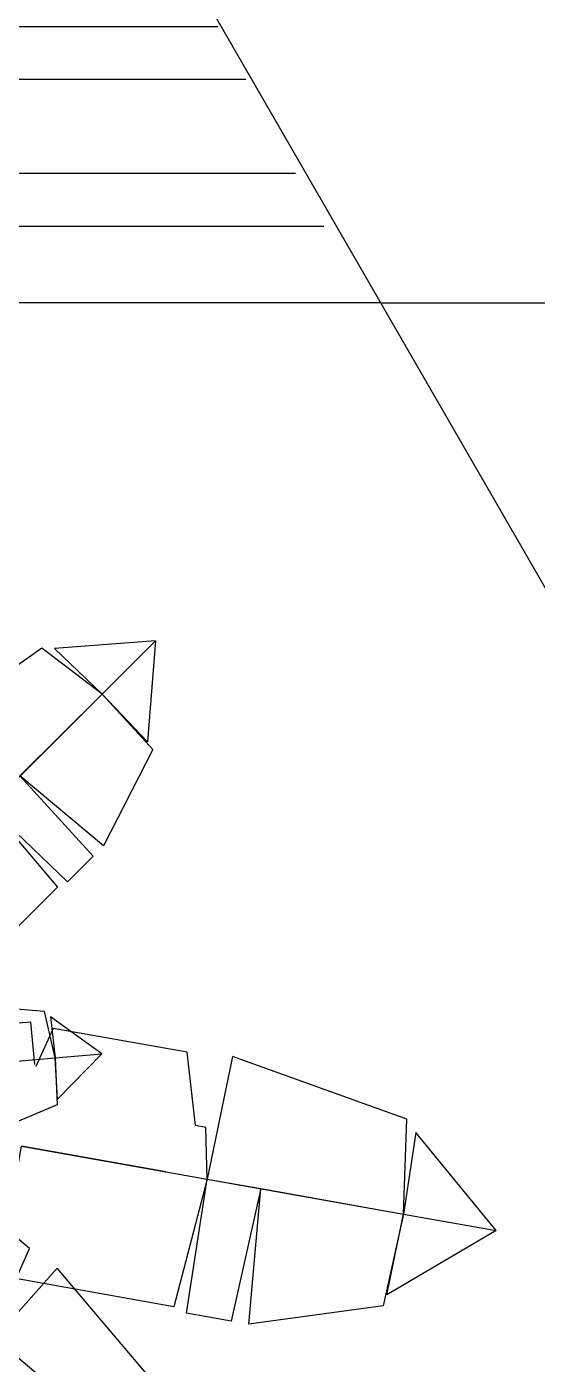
# Model space of a CAD drawing. Header units: inches. Extents: x 105.6 to 147.4, y 37.5 to 62.2.
# Drawn here: x 108.286 to 108.503, y 46.311 to 46.88 of the extents above; entities that cross this region are included whole.
import ezdxf

# ---------------------------------------------------------------- set-up
doc = ezdxf.new("R2010")
doc.units = ezdxf.units.IN
doc.header["$MEASUREMENT"] = 0
for name, color, linetype in [('Gradas', 1, 'Continuous'), ('muebles.', 1, 'Continuous'), ('Paredes', 5, 'Continuous'), ('puertas y ventanas', 1, 'Continuous'), ('TREE', 72, 'Continuous')]:
    doc.layers.add(name, color=color, linetype=linetype)

# ---------------------------------------------------------------- blocks, each defined once
blk = doc.blocks.new('plantita')
at = {"layer": 'TREE'}
for points in [[(73.59831, 68.61872, -0.29758), (73.53308, 68.61376, -0.2265), (73.5639, 68.58441, -0.2134), (73.59831, 68.61872, -0.29758)], [(73.59831, 68.61872, -0.29758), (73.53308, 68.61376, -0.2265), (73.5639, 68.58441, -0.2134), (73.59831, 68.61872, -0.29758)], [(73.59831, 68.61872, -0.29758), (73.59316, 68.5535, -0.2265), (73.5639, 68.58441, -0.2134), (73.59831, 68.61872, -0.29758)], [(73.59831, 68.61872, -0.29758), (73.59316, 68.5535, -0.2265), (73.5639, 68.58441, -0.2134), (73.59831, 68.61872, -0.29758)], [(73.5639, 68.58441, -0.2134), (73.5249, 68.61389, -0.21437), (73.44678, 68.55878, -0.16159), (73.49105, 68.51176, -0.154)], [(73.5639, 68.58441, -0.2134), (73.5249, 68.61389, -0.21437), (73.44678, 68.55878, -0.16159), (73.49105, 68.51176, -0.154)], [(73.5639, 68.58441, -0.2134), (73.59659, 68.54863, -0.21707), (73.56475, 68.4865, -0.1809), (73.51092, 68.53157, -0.1702)], [(73.5639, 68.58441, -0.2134), (73.59659, 68.54863, -0.21707), (73.56475, 68.4865, -0.1809), (73.51092, 68.53157, -0.1702)], [(73.51092, 68.53157, -0.1702), (73.55813, 68.47989, -0.1755), (73.54157, 68.46338, -0.162), (73.49105, 68.51176, -0.154)], [(73.51092, 68.53157, -0.1702), (73.55813, 68.47989, -0.1755), (73.54157, 68.46338, -0.162), (73.49105, 68.51176, -0.154)], [(73.49105, 68.51176, -0.154), (73.5351, 68.45993, -0.13583), (73.4701, 68.39511, -0.13583), (73.42222, 68.44313, -0.154)], [(73.49105, 68.51176, -0.154), (73.5351, 68.45993, -0.13583), (73.4701, 68.39511, -0.13583), (73.42222, 68.44313, -0.154)], [(73.53351, 68.34988, -0.01495), (73.52669, 68.37966, -0.01555), (73.46714, 68.38466, 0.01743), (73.46945, 68.34436, 0.02218)], [(73.53351, 68.34988, -0.01495), (73.52669, 68.37966, -0.01555), (73.46714, 68.38466, 0.01743), (73.46945, 68.34436, 0.02218)], [(73.56378, 68.35248, -0.06756), (73.53055, 68.37631, -0.02314), (73.53351, 68.34988, -0.01495), (73.56378, 68.35248, -0.06756)], [(73.56378, 68.35248, -0.06756), (73.53055, 68.37631, -0.02314), (73.53351, 68.34988, -0.01495), (73.56378, 68.35248, -0.06756)], [(73.53351, 68.34988, -0.01495), (73.53479, 68.31962, -0.01724), (73.49459, 68.30266, 0.00536), (73.48692, 68.34587, 0.01205)], [(73.53351, 68.34988, -0.01495), (73.53479, 68.31962, -0.01724), (73.49459, 68.30266, 0.00536), (73.48692, 68.34587, 0.01205)], [(73.56378, 68.35248, -0.06756), (73.53511, 68.32333, -0.02314), (73.53351, 68.34988, -0.01495), (73.56378, 68.35248, -0.06756)], [(73.56378, 68.35248, -0.06756), (73.53511, 68.32333, -0.02314), (73.53351, 68.34988, -0.01495), (73.56378, 68.35248, -0.06756)], [(73.75823, 68.2492, -0.38436), (73.76047, 68.31027, -0.38557), (73.64802, 68.35075, -0.3196), (73.63161, 68.27171, -0.31011)], [(73.75823, 68.2492, -0.38436), (73.76047, 68.31027, -0.38557), (73.64802, 68.35075, -0.3196), (73.63161, 68.27171, -0.31011)], [(73.81805, 68.23856, -0.48958), (73.76619, 68.3018, -0.40074), (73.75823, 68.2492, -0.38436), (73.81805, 68.23856, -0.48958)], [(73.81805, 68.23856, -0.48958), (73.76619, 68.3018, -0.40074), (73.75823, 68.2492, -0.38436), (73.81805, 68.23856, -0.48958)], [(73.63161, 68.27171, -0.31011), (73.61013, 68.18944, -0.28739), (73.49715, 68.20953, -0.28739), (73.51199, 68.29298, -0.31011)], [(73.63161, 68.27171, -0.31011), (73.61013, 68.18944, -0.28739), (73.49715, 68.20953, -0.28739), (73.51199, 68.29298, -0.31011)], [(73.66615, 68.26557, -0.33036), (73.64708, 68.18017, -0.33698), (73.6183, 68.18529, -0.3201), (73.63161, 68.27171, -0.31011)], [(73.66615, 68.26557, -0.33036), (73.64708, 68.18017, -0.33698), (73.6183, 68.18529, -0.3201), (73.63161, 68.27171, -0.31011)], [(73.75823, 68.2492, -0.38436), (73.74503, 68.19008, -0.38894), (73.65859, 68.17813, -0.34373), (73.66615, 68.26557, -0.33036)], [(73.75823, 68.2492, -0.38436), (73.74503, 68.19008, -0.38894), (73.65859, 68.17813, -0.34373), (73.66615, 68.26557, -0.33036)], [(73.81805, 68.23856, -0.48958), (73.74757, 68.19708, -0.40074), (73.75823, 68.2492, -0.38436), (73.81805, 68.23856, -0.48958)], [(73.81805, 68.23856, -0.48958), (73.74757, 68.19708, -0.40074), (73.75823, 68.2492, -0.38436), (73.81805, 68.23856, -0.48958)], [(73.56848, 68.10696, -0.10515), (73.59283, 68.14579, -0.10606), (73.53498, 68.21425, -0.05658), (73.49468, 68.16907, -0.04947)], [(73.56848, 68.10696, -0.32115), (73.59283, 68.14579, -0.32206), (73.53498, 68.21425, -0.27258), (73.49468, 68.16907, -0.26547)], [(73.56848, 68.10696, -0.10515), (73.59283, 68.14579, -0.10606), (73.53498, 68.21425, -0.05658), (73.49468, 68.16907, -0.04947)], [(73.56848, 68.10696, -0.32115), (73.59283, 68.14579, -0.32206), (73.53498, 68.21425, -0.27258), (73.49468, 68.16907, -0.26547)]]:
    blk.add_3dface(points, dxfattribs=at)
for points, invisible_edges in [([(73.51279, 68.29283, -0.31004), (73.5205, 68.34548, -0.3008), (73.51781, 68.37296, -0.29736), (73.41578, 68.3641, -0.31955)], 9), ([(73.51279, 68.29283, -0.31004), (73.5205, 68.34548, -0.3008), (73.51781, 68.37296, -0.29736), (73.41578, 68.3641, -0.31955)], 9), ([(73.60503, 68.27644, -0.31011), (73.61873, 68.35347, -0.28914), (73.53233, 68.36883, -0.28914), (73.52112, 68.34433, -0.29613)], 9), ([(73.60503, 68.27644, -0.31011), (73.61873, 68.35347, -0.28914), (73.53233, 68.36883, -0.28914), (73.52112, 68.34433, -0.29613)], 9), ([(73.61832, 68.27407, -0.31011), (73.62403, 68.30617, -0.30137), (73.61873, 68.35347, -0.28914), (73.60503, 68.27644, -0.31011)], 5), ([(73.61832, 68.27407, -0.31011), (73.62403, 68.30617, -0.30137), (73.61873, 68.35347, -0.28914), (73.60503, 68.27644, -0.31011)], 5), ([(73.60503, 68.27644, -0.31011), (73.51199, 68.29298, -0.31011), (73.52112, 68.34433, -0.29613)], 10), ([(73.60503, 68.27644, -0.31011), (73.51199, 68.29298, -0.31011), (73.52112, 68.34433, -0.29613)], 10), ([(73.63161, 68.27171, -0.31011), (73.63068, 68.30499, -0.30137), (73.62403, 68.30617, -0.30137), (73.61832, 68.27407, -0.31011)], 4), ([(73.63161, 68.27171, -0.31011), (73.63068, 68.30499, -0.30137), (73.62403, 68.30617, -0.30137), (73.61832, 68.27407, -0.31011)], 4), ([(73.47919, 68.18211, -0.26547), (73.51697, 68.227, -0.24974), (73.46661, 68.26938, -0.24974), (73.45015, 68.25767, -0.25498)], 9), ([(73.47919, 68.18211, -0.04947), (73.51697, 68.227, -0.03374), (73.46661, 68.26938, -0.03374), (73.45015, 68.25767, -0.03898)], 9), ([(73.47919, 68.18211, -0.26547), (73.51697, 68.227, -0.24974), (73.46661, 68.26938, -0.24974), (73.45015, 68.25767, -0.25498)], 9), ([(73.47919, 68.18211, -0.04947), (73.51697, 68.227, -0.03374), (73.46661, 68.26938, -0.03374), (73.45015, 68.25767, -0.03898)], 9), ([(73.48693, 68.17559, -0.26547), (73.50268, 68.19429, -0.25891), (73.51697, 68.227, -0.24974), (73.47919, 68.18211, -0.26547)], 5), ([(73.48693, 68.17559, -0.04947), (73.50268, 68.19429, -0.04291), (73.51697, 68.227, -0.03374), (73.47919, 68.18211, -0.04947)], 5), ([(73.48693, 68.17559, -0.26547), (73.50268, 68.19429, -0.25891), (73.51697, 68.227, -0.24974), (73.47919, 68.18211, -0.26547)], 5), ([(73.48693, 68.17559, -0.04947), (73.50268, 68.19429, -0.04291), (73.51697, 68.227, -0.03374), (73.47919, 68.18211, -0.04947)], 5)]:
    blk.add_3dface(points, dxfattribs=dict(at, invisible_edges=invisible_edges))

msp = doc.modelspace()

# ---------------------------------------------------------------- linework, layer by layer
at = {"layer": 'Gradas', "color": 1}
msp.add_line((108.43634, 46.76241), (107.96549, 46.76241), dxfattribs=at)
msp.add_line((108.43634, 46.76241), (107.96549, 46.76241), dxfattribs=at)
at = {"layer": 'muebles.', "color": 2}
for p, q in [((108.36697, 46.87991), (107.96549, 46.87991)), ((108.36697, 46.87991), (107.96549, 46.87991)), ((108.3789, 46.85741), (107.96549, 46.85741)), ((108.3789, 46.85741), (107.96549, 46.85741)), ((108.40012, 46.81741), (107.96549, 46.81741)), ((108.40012, 46.81741), (107.96549, 46.81741)), ((108.41205, 46.79491), (107.96549, 46.79491)), ((108.41205, 46.79491), (107.96549, 46.79491))]:
    msp.add_line(p, q, dxfattribs=at)
at = {"layer": 'Paredes', "color": 5}
msp.add_line((108.43634, 46.76241), (110.36549, 46.76241), dxfattribs=at)
msp.add_line((108.43634, 46.76241), (110.36549, 46.76241), dxfattribs=at)
at = {"layer": 'puertas y ventanas', "color": 3}
msp.add_line((108.60871, 46.46386), (108.09076, 47.36096), dxfattribs=at)
msp.add_line((108.60871, 46.46386), (108.09076, 47.36096), dxfattribs=at)

# ---------------------------------------------------------------- block references
at = {"xscale": 0.6599999999999966, "yscale": 0.6599999999999966, "zscale": 0.66}
msp.add_blockref('plantita', (59.7656, 1.33029, 0.01036), dxfattribs=at)

doc.saveas('drawing.dxf')
